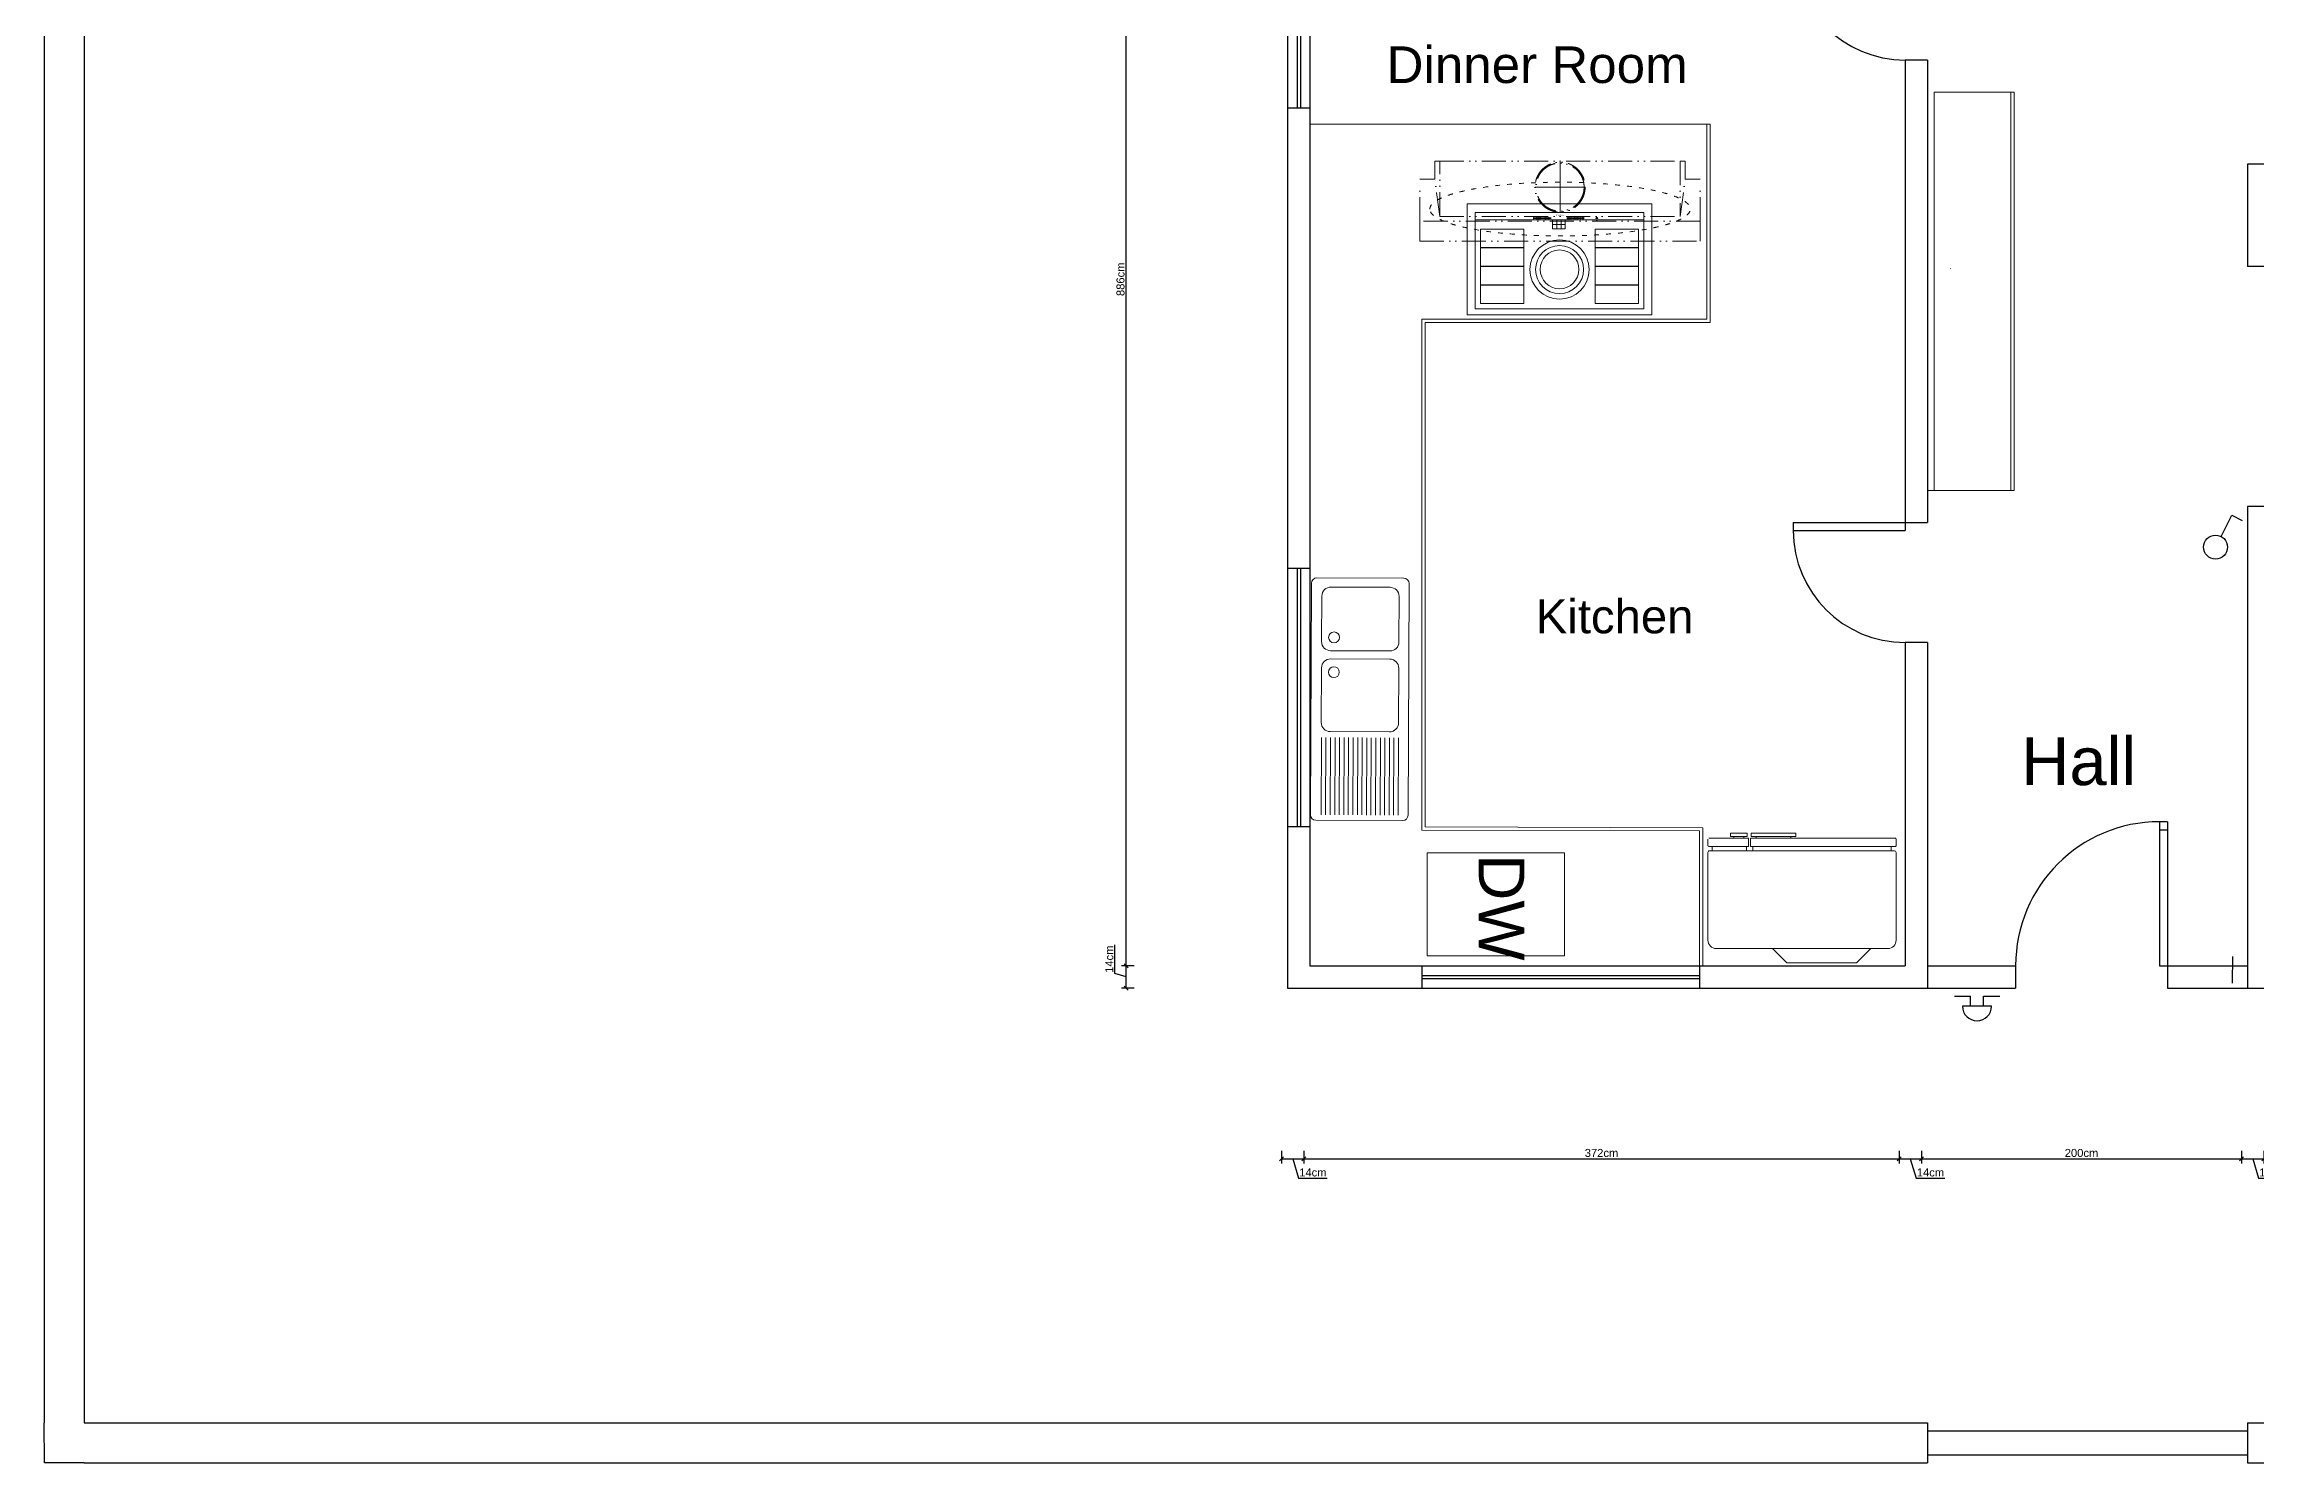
# Model space of a CAD drawing. Header units: millimetres. Extents: x -178823 to 175654, y -172236 to 8261111.
# Drawn here: x -5349 to 8473, y 1543 to 10408 of the extents above; entities that cross this region are included whole.
import ezdxf

# ---------------------------------------------------------------- set-up
doc = ezdxf.new("R2010")
doc.units = ezdxf.units.MM
doc.linetypes.add('ACAD_ISO03W100', pattern=[30, 12, -18])
doc.linetypes.add('ACAD_ISO12W100', pattern=[21, 12, -3, 0, -3, 0, -3])
for name, color, linetype in [('Cotas', 162, 'Continuous'), ('HouseName', 9, 'Continuous'), ('Muro', 7, 'Continuous'), ('PAREDE', 6, 'Continuous'), ('Planta', 7, 'Continuous'), ('SubTitles', 50, 'Continuous')]:
    doc.layers.add(name, color=color, linetype=linetype)
doc.layers.add('Moveis', color=255, linetype='Continuous', lineweight=13)
doc.styles.add('ARIAL', font='arial.ttf', dxfattribs={"height": 2.5})
doc.styles.get("Standard").update_dxf_attribs({"font": 'arial.ttf'})
doc.dimstyles.new('ISO-25', dxfattribs={"dimtxt": 50, "dimasz": 25, "dimexe": 30, "dimexo": 0.625, "dimgap": 10, "dimtad": 1, "dimlfac": 0.1, "dimtxsty": 'Standard', "dimblk": 'OBLIQUE', "dimcen": 25, "dimadec": 0, "dimazin": 0, "dimtfac": 1, "dimtmove": 1, "dimatfit": 3, "dimldrblk": 'NONE', "dimfxl": 50, "dimfxlon": 1, "dimarcsym": 0})

# ---------------------------------------------------------------- blocks, each defined once
blk = doc.blocks.new('A$C56C01848')
for p, q in [((45, 624), (973, 624)), ((136, 624), (214, 702)), ((214, 702), (591, 702)), ((669, 624), (591, 702)), ((0, 104), (0, 579)), ((1018, 579), (1018, 104)), ((0, 32), (0, 68)), ((4, 72), (788, 72)), ((788, 27), (4, 27)), ((1009, 95), (9, 95)), ((27, 95), (27, 72)), ((542, 18), (785, 18)), ((542, 0), (542, 18)), ((785, 0), (542, 0)), ((569, 27), (569, 18)), ((758, 18), (758, 27)), ((776, 95), (776, 72)), ((785, 18), (785, 0)), ((788, 72), (788, 27)), ((799, 72), (1013, 72)), ((799, 72), (799, 27)), ((1013, 27), (799, 27)), ((806, 0), (806, 18)), ((806, 18), (896, 18)), ((896, 0), (806, 0)), ((810, 95), (810, 72)), ((824, 27), (824, 18)), ((878, 18), (878, 27)), ((896, 18), (896, 0)), ((995, 95), (995, 72)), ((1018, 68), (1018, 32))]:
    blk.add_line(p, q)
for centre, radius, start, end in [((45, 579), 45, 90, 180), ((973, 579), 45, 0, 90), ((9, 104), 9, 180, 270), ((4, 68), 4.5, 90, 180), ((4, 32), 4.5, 180, 270), ((1009, 104), 9, 270, 0), ((1013, 68), 4.5, 0, 90)]:
    blk.add_arc(centre, radius, start, end)
blk = doc.blocks.new('Siemens EX975LVC1E_dwgmodels.com')
at = {"color": 0}
for p, q in [((-428, -28), (-193, -28)), ((-428, -127), (-428, -28)), ((-193, -127), (-193, -28)), ((428, -28), (193, -28)), ((193, -127), (193, -28)), ((428, -127), (428, -28)), ((-428, -127), (-193, -127)), ((-428, -129), (-193, -129)), ((-428, -228), (-428, -129)), ((-428, -228), (-193, -228)), ((-428, -230), (-193, -230)), ((-428, -329), (-428, -230)), ((-193, -228), (-193, -129)), ((-193, -329), (-193, -230)), ((428, -127), (193, -127)), ((428, -129), (193, -129)), ((193, -228), (193, -129)), ((428, -228), (193, -228)), ((428, -230), (193, -230)), ((193, -329), (193, -230)), ((428, -228), (428, -129)), ((428, -329), (428, -230)), ((-193, -329), (-428, -329)), ((-193, -331), (-428, -331)), ((-428, -430), (-428, -331)), ((-193, -430), (-193, -331)), ((193, -329), (428, -329)), ((193, -331), (428, -331)), ((193, -430), (193, -331)), ((428, -430), (428, -331)), ((-193, -430), (-428, -430)), ((-31, -432), (38, -432)), ((-31, -482), (-31, -432)), ((-31, -455), (38, -455)), ((-8, -482), (-8, -432)), ((15, -482), (15, -432)), ((38, -482), (38, -432)), ((193, -430), (428, -430)), ((-456, -482), (456, -482))]:
    blk.add_line(p, q, dxfattribs=at)
blk.add_lwpolyline([(-456, 0), (456, 0), (456, -520), (-456, -520), (-456, 0)], dxfattribs=at)
for points in [[(-202, -493), (-203, -493), (-203, -488), (-202, -488)], [(-130, -494), (-131, -494), (-131, -487), (-130, -487)], [(-125, -494), (-126, -494), (-126, -487), (-125, -487)], [(-120, -494), (-121, -494), (-121, -487), (-120, -487)], [(-114, -494), (-115, -494), (-115, -487), (-114, -487)], [(-109, -494), (-110, -494), (-110, -487), (-109, -487)], [(-104, -494), (-105, -494), (-105, -487), (-104, -487)], [(-99, -494), (-100, -494), (-100, -487), (-99, -487)], [(-94, -494), (-95, -494), (-95, -487), (-94, -487)], [(-88, -494), (-89, -494), (-89, -487), (-88, -487)], [(-83, -494), (-84, -494), (-84, -487), (-83, -487)], [(-78, -494), (-79, -494), (-79, -487), (-78, -487)], [(-73, -494), (-74, -494), (-74, -487), (-73, -487)], [(-68, -494), (-69, -494), (-69, -487), (-68, -487)], [(-62, -494), (-63, -494), (-63, -487), (-62, -487)], [(-57, -494), (-58, -494), (-58, -487), (-57, -487)], [(-52, -494), (-53, -494), (-53, -487), (-52, -487)], [(-47, -494), (-48, -494), (-48, -487), (-47, -487)], [(-42, -494), (-43, -494), (-43, -487), (-42, -487)], [(47, -494), (48, -494), (48, -487), (47, -487)], [(52, -494), (53, -494), (53, -487), (52, -487)], [(57, -494), (58, -494), (58, -487), (57, -487)], [(62, -494), (63, -494), (63, -487), (62, -487)], [(68, -494), (69, -494), (69, -487), (68, -487)], [(73, -494), (74, -494), (74, -487), (73, -487)], [(78, -494), (79, -494), (79, -487), (78, -487)], [(83, -494), (84, -494), (84, -487), (83, -487)], [(88, -494), (89, -494), (89, -487), (88, -487)], [(94, -494), (95, -494), (95, -487), (94, -487)], [(99, -494), (100, -494), (100, -487), (99, -487)], [(104, -494), (105, -494), (105, -487), (104, -487)], [(109, -494), (110, -494), (110, -487), (109, -487)], [(114, -494), (115, -494), (115, -487), (114, -487)], [(120, -494), (121, -494), (121, -487), (120, -487)], [(125, -494), (126, -494), (126, -487), (125, -487)], [(130, -494), (131, -494), (131, -487), (130, -487)], [(135, -494), (136, -494), (136, -487), (135, -487)], [(140, -494), (141, -494), (141, -487), (140, -487)]]:
    blk.add_lwpolyline(points, close=True, dxfattribs=at)
for centre, radius in [((0, -212), 160), ((0, -212), 130), ((0, -213), 105), ((-202, -479), 2), ((-202, -491), 5), ((-202, -491), 3.5)]:
    blk.add_circle(centre, radius, dxfattribs=at)
for s, height, p in [('0', 5, (-139, -492)), ('SIEMENS', 7, (-24, -510))]:
    blk.add_text(s, height=height, dxfattribs=at).set_placement(p)
blk = doc.blocks.new('cook top 1000x600_cad-block.com')
blk.add_lwpolyline([(0, 0), (1000, 0), (1000, -600), (0, -600), (0, 0)])
at = {"color": 253}
blk.add_blockref('Siemens EX975LVC1E_dwgmodels.com', (500, -33), dxfattribs=at)
blk = doc.blocks.new('dishwasher 450_top_cad-bloc.com')
blk.add_lwpolyline([(0, 0), (450, 0), (450, -600), (0, -600), (0, 0)])
at = {"color": 253, "insert": (5.1, -175), "char_height": 200, "attachment_point": 1}
blk.add_mtext_dynamic_manual_height_columns('DW', width=470.14, gutter_width=12.5, heights=[0], dxfattribs=at)
blk = doc.blocks.new('hood Elica 700_top_cad-block.com')
at = {"color": 0, "linetype": 'ACAD_ISO12W100', "ltscale": 5}
for points in [[(-300, -138), (-312.6, -45), (-312.6, 0), (-300, 0)], [(-300, 0), (300, 0), (300, -138)], [(-300, -138), (-300, 0)], [(300, -138), (312.6, -45), (312.6, 0), (300, 0)], [(-350, -150), (-350, -45), (-312.6, -45)], [(350, -150), (350, -45), (312.6, -45)], [(350, -150), (-350, -150)], [(-350, -150), (-350, -150), (-350, -200), (350, -200), (350, -150), (350, -150)], [(-300, -138), (300, -138)]]:
    blk.add_lwpolyline(points, dxfattribs=at)
at = {"color": 40}
for points in [[(0, -127.5), (0, -2.5)], [(-62.5, -65), (62.5, -65)]]:
    blk.add_lwpolyline(points, dxfattribs=at)
at = {"color": 0, "linetype": 'ACAD_ISO12W100', "ltscale": 5}
for radius in [62.5, 60]:
    blk.add_circle((0, -65), radius, dxfattribs=at)
at = {"color": 30, "linetype": 'ACAD_ISO03W100'}
blk.add_ellipse((0, -119.8), major_axis=(-325, 0), ratio=0.206288, dxfattribs=at)
blk = doc.blocks.new('_Oblique')
at = {"color": 0, "linetype": 'ByBlock', "lineweight": -2}
blk.add_line((-0.5, -0.5), (0.5, 0.5), dxfattribs=at)
blk = doc.blocks.new('*D45')
at = {"layer": 'Cotas', "color": 0, "lineweight": -2, "transparency": 16777216}
for p, q in [((1343, 4600), (1343, 4779)), ((1414, 4579), (1343, 4600)), ((1464, 4649), (1384, 4649)), ((1414, 4509), (1414, 4649)), ((1464, 4509), (1384, 4509))]:
    blk.add_line(p, q, dxfattribs=at)
at = {"layer": 'Cotas', "color": 0, "lineweight": -2, "transparency": 16777216, "xscale": 25, "yscale": 25, "zscale": 25}
for p, rotation in [((1414, 4649), 90), ((1414, 4509), 270)]:
    blk.add_blockref('_Oblique', p, dxfattribs=dict(at, rotation=rotation))
at = {"layer": 'Cotas', "color": 0, "transparency": 16777216, "insert": (1308, 4690), "char_height": 50, "attachment_point": 5, "rotation": 90}
blk.add_mtext('14cm', dxfattribs=at)
blk = doc.blocks.new('_None')
blk = doc.blocks.new('*D46')
at = {"layer": 'Cotas', "color": 0, "lineweight": -2, "transparency": 16777216}
for p, q in [((1464, 13369), (1384, 13369)), ((1414, 4509), (1414, 13369)), ((1464, 4509), (1384, 4509))]:
    blk.add_line(p, q, dxfattribs=at)
at = {"layer": 'Cotas', "color": 0, "lineweight": -2, "transparency": 16777216, "xscale": 25, "yscale": 25, "zscale": 25}
for p, rotation in [((1414, 13369), 90), ((1414, 4509), 270)]:
    blk.add_blockref('_Oblique', p, dxfattribs=dict(at, rotation=rotation))
at = {"layer": 'Cotas', "color": 0, "transparency": 16777216, "insert": (1378, 8939), "char_height": 50, "attachment_point": 5, "rotation": 90}
blk.add_mtext('886cm', dxfattribs=at)
blk = doc.blocks.new('*D50')
at = {"layer": 'Cotas', "color": 0, "lineweight": -2, "transparency": 16777216}
for p, q in [((2384, 3493), (2384, 3413)), ((2524, 3493), (2524, 3413)), ((2384, 3443), (2524, 3443)), ((2454, 3443), (2490, 3322)), ((2490, 3322), (2669, 3322))]:
    blk.add_line(p, q, dxfattribs=at)
at = {"layer": 'Cotas', "color": 0, "lineweight": -2, "transparency": 16777216, "xscale": 25, "yscale": 25, "zscale": 25, "rotation": 180}
blk.add_blockref('_Oblique', (2384, 3443), dxfattribs=at)
at = {"layer": 'Cotas', "color": 0, "lineweight": -2, "transparency": 16777216, "xscale": 25, "yscale": 25, "zscale": 25}
blk.add_blockref('_Oblique', (2524, 3443), dxfattribs=at)
at = {"layer": 'Cotas', "color": 0, "transparency": 16777216, "insert": (2580, 3357), "char_height": 50, "attachment_point": 5}
blk.add_mtext('14cm', dxfattribs=at)
blk = doc.blocks.new('*D51')
at = {"layer": 'Cotas', "color": 0, "lineweight": -2, "transparency": 16777216}
for p, q in [((2524, 3493), (2524, 3413)), ((6244, 3493), (6244, 3413)), ((2524, 3443), (6244, 3443))]:
    blk.add_line(p, q, dxfattribs=at)
at = {"layer": 'Cotas', "color": 0, "lineweight": -2, "transparency": 16777216, "xscale": 25, "yscale": 25, "zscale": 25, "rotation": 180}
blk.add_blockref('_Oblique', (2524, 3443), dxfattribs=at)
at = {"layer": 'Cotas', "color": 0, "lineweight": -2, "transparency": 16777216, "xscale": 25, "yscale": 25, "zscale": 25}
blk.add_blockref('_Oblique', (6244, 3443), dxfattribs=at)
at = {"layer": 'Cotas', "color": 0, "transparency": 16777216, "insert": (4384, 3479), "char_height": 50, "attachment_point": 5}
blk.add_mtext('372cm', dxfattribs=at)
blk = doc.blocks.new('*D52')
at = {"layer": 'Cotas', "color": 0, "lineweight": -2, "transparency": 16777216}
for p, q in [((6244, 3493), (6244, 3413)), ((6384, 3493), (6384, 3413)), ((6244, 3443), (6384, 3443)), ((6314, 3443), (6350, 3322)), ((6350, 3322), (6529, 3322))]:
    blk.add_line(p, q, dxfattribs=at)
at = {"layer": 'Cotas', "color": 0, "lineweight": -2, "transparency": 16777216, "xscale": 25, "yscale": 25, "zscale": 25, "rotation": 180}
blk.add_blockref('_Oblique', (6244, 3443), dxfattribs=at)
at = {"layer": 'Cotas', "color": 0, "lineweight": -2, "transparency": 16777216, "xscale": 25, "yscale": 25, "zscale": 25}
blk.add_blockref('_Oblique', (6384, 3443), dxfattribs=at)
at = {"layer": 'Cotas', "color": 0, "transparency": 16777216, "insert": (6440, 3357), "char_height": 50, "attachment_point": 5}
blk.add_mtext('14cm', dxfattribs=at)
blk = doc.blocks.new('*D53')
at = {"layer": 'Cotas', "color": 0, "lineweight": -2, "transparency": 16777216}
for p, q in [((6384, 3493), (6384, 3413)), ((8384, 3493), (8384, 3413)), ((6384, 3443), (8384, 3443))]:
    blk.add_line(p, q, dxfattribs=at)
at = {"layer": 'Cotas', "color": 0, "lineweight": -2, "transparency": 16777216, "xscale": 25, "yscale": 25, "zscale": 25, "rotation": 180}
blk.add_blockref('_Oblique', (6384, 3443), dxfattribs=at)
at = {"layer": 'Cotas', "color": 0, "lineweight": -2, "transparency": 16777216, "xscale": 25, "yscale": 25, "zscale": 25}
blk.add_blockref('_Oblique', (8384, 3443), dxfattribs=at)
at = {"layer": 'Cotas', "color": 0, "transparency": 16777216, "insert": (7384, 3479), "char_height": 50, "attachment_point": 5}
blk.add_mtext('200cm', dxfattribs=at)
blk = doc.blocks.new('*D54')
at = {"layer": 'Cotas', "color": 0, "lineweight": -2, "transparency": 16777216}
for p, q in [((8384, 3493), (8384, 3413)), ((8524, 3493), (8524, 3413)), ((8384, 3443), (8524, 3443)), ((8454, 3443), (8490, 3322)), ((8490, 3322), (8669, 3322))]:
    blk.add_line(p, q, dxfattribs=at)
at = {"layer": 'Cotas', "color": 0, "lineweight": -2, "transparency": 16777216, "xscale": 25, "yscale": 25, "zscale": 25, "rotation": 180}
blk.add_blockref('_Oblique', (8384, 3443), dxfattribs=at)
at = {"layer": 'Cotas', "color": 0, "lineweight": -2, "transparency": 16777216, "xscale": 25, "yscale": 25, "zscale": 25}
blk.add_blockref('_Oblique', (8524, 3443), dxfattribs=at)
at = {"layer": 'Cotas', "color": 0, "transparency": 16777216, "insert": (8580, 3357), "char_height": 50, "attachment_point": 5}
blk.add_mtext('14cm', dxfattribs=at)
blk = doc.blocks.new('Interruptor')
at = {"layer": 'SubTitles'}
blk.add_lwpolyline([(0, 0), (67, 133), (133, 100)], dxfattribs=at)
blk.add_circle((-34, -67), 75, dxfattribs=at)

msp = doc.modelspace()

# ---------------------------------------------------------------- linework, layer by layer
at = {"layer": 'HouseName', "color": 4}
msp.add_line((8327.696, 4540.409), (8329.937, 4707.044), dxfattribs=at)
at = {"layer": 'Moveis'}
for p, q in [((6962.086, 10109.136), (6462.086, 10109.136)), ((6462.086, 10109.136), (6462.086, 7619.136)), ((6942.086, 10109.136), (6942.086, 7619.136)), ((6962.086, 10109.136), (6962.086, 7619.136)), ((5062.815, 9909.136), (2562.086, 9909.136)), ((5042.815, 9909.136), (5042.815, 8689.136)), ((5062.815, 9909.136), (5062.815, 8669.136)), ((6562.136, 9005.838), (6564.946, 9005.838)), ((5042.815, 8689.136), (3262.086, 8689.136)), ((5062.815, 8669.136), (3282.086, 8669.136)), ((6422.086, 7619.136), (6962.086, 7619.136)), ((2604.975, 7073.553), (3147.637, 7071.105)), ((2570.908, 7039.759), (2564.38, 5592.639)), ((2635.984, 6959.478), (2634.698, 6674.445)), ((2692.774, 7015.757), (3063.041, 7014.087)), ((3119.321, 6957.297), (3118.035, 6672.265)), ((3181.398, 7037.005), (3174.87, 5589.885)), ((2633.96, 6510.72), (2632.419, 6169.185)), ((2690.749, 6567), (3061.016, 6565.329)), ((3061.245, 6615.985), (2690.978, 6617.655)), ((3117.296, 6508.539), (3115.755, 6167.005)), ((3058.965, 6110.725), (2688.699, 6112.396)), ((2633.724, 6075.623), (2631.544, 5592.336)), ((2662.058, 6075.495), (2659.878, 5592.208)), ((2690.359, 6075.367), (2688.178, 5592.081)), ((2718.726, 6075.239), (2716.545, 5591.953)), ((2747.026, 6075.112), (2744.846, 5591.825)), ((2775.36, 6074.984), (2773.18, 5591.697)), ((2803.694, 6074.856), (2801.514, 5591.569)), ((2832.028, 6074.728), (2829.848, 5591.442)), ((2860.362, 6074.6), (2858.182, 5591.314)), ((2888.696, 6074.473), (2886.515, 5591.186)), ((2917.029, 6074.345), (2914.849, 5591.058)), ((2945.33, 6074.217), (2943.15, 5590.93)), ((2973.664, 6074.089), (2971.484, 5590.803)), ((3001.998, 6073.961), (2999.818, 5590.675)), ((3030.332, 6073.834), (3028.152, 5590.547)), ((3058.666, 6073.706), (3056.485, 5590.419)), ((3086.999, 6073.578), (3084.819, 5590.291)), ((3115.333, 6073.45), (3113.153, 5590.163)), ((3140.802, 5556.124), (2598.141, 5558.572)), ((3262.086, 5496.94), (4996.579, 5491.274)), ((3282.177, 5516.829), (5016.579, 5511.273)), ((4996.579, 5491.274), (4996.579, 4649.136)), ((5016.579, 5511.273), (5016.579, 4649.136))]:
    msp.add_line(p, q, dxfattribs=at)
for points in [[(3262.086, 8689.136), (3262.086, 5496.94)], [(3282.086, 8669.136), (3282.177, 5516.829)]]:
    msp.add_lwpolyline(points, dxfattribs=at)
for centre, radius in [((2712.281, 6700.91), 34.006), ((2711.3, 6483.598), 33.998)]:
    msp.add_circle(centre, radius, dxfattribs=at)
for points in [[(2604.975, 7073.553), (2586.241, 7073.638), (2570.992, 7058.493), (2570.908, 7039.759)], [(3181.398, 7037.005), (3181.483, 7055.739), (3166.371, 7071.021), (3147.637, 7071.105)], [(2692.774, 7015.758), (2661.55, 7015.898), (2636.125, 6990.701), (2635.984, 6959.478)], [(3119.321, 6957.297), (3119.461, 6988.521), (3094.264, 7013.946), (3063.041, 7014.087)], [(2634.698, 6674.445), (2634.557, 6643.221), (2659.754, 6617.796), (2690.978, 6617.655)], [(3061.245, 6615.985), (3092.468, 6615.844), (3117.894, 6641.041), (3118.035, 6672.265)], [(2690.749, 6567), (2659.526, 6567.14), (2634.1, 6541.944), (2633.96, 6510.72)], [(3117.296, 6508.539), (3117.437, 6539.763), (3092.24, 6565.188), (3061.016, 6565.329)], [(2632.419, 6169.185), (2632.278, 6137.962), (2657.475, 6112.536), (2688.699, 6112.396)], [(3058.965, 6110.725), (3090.189, 6110.584), (3115.614, 6135.781), (3115.755, 6167.005)], [(2564.38, 5592.639), (2564.295, 5573.905), (2579.407, 5558.656), (2598.141, 5558.572)], [(3140.803, 5556.124), (3159.537, 5556.039), (3174.785, 5571.151), (3174.87, 5589.885)]]:
    msp.add_open_spline(points, degree=3, dxfattribs=at)
at = {"layer": 'Muro'}
for p, q in [((-5348.652, 17958.093), (-5348.652, 1793.132)), ((-5098.652, 17958.093), (-5098.652, 1793.132)), ((-5347.55, 1543.132), (-5348.652, 1793.132)), ((-5098.652, 1793.132), (6422.086, 1793.132)), ((6422.086, 1743.132), (8422.086, 1743.132)), ((8422.086, 1793.132), (13842.13, 1793.132)), ((-5098.652, 1543.132), (-5347.55, 1543.132)), ((-5098.652, 1543.132), (6422.086, 1543.132)), ((6422.086, 1593.132), (8422.086, 1593.132)), ((8422.086, 1543.132), (13842.13, 1543.132))]:
    msp.add_line(p, q, dxfattribs=at)
at = {"layer": 'Planta'}
for p, q in [((2422.086, 17509.136), (2422.086, 4509.136)), ((2562.086, 17369.136), (2562.086, 9509.136)), ((2502.086, 12769.136), (2502.086, 10009.136)), ((2482.086, 11389.136), (2482.086, 10009.136)), ((2482.086, 11389.136), (2482.086, 10009.136)), ((6422.086, 10309.136), (6282.086, 10309.136)), ((6282.086, 10309.136), (6282.086, 7369.136)), ((6422.086, 10309.136), (6422.086, 7419.136)), ((2562.086, 10009.136), (2422.086, 10009.136)), ((8422.086, 9659.136), (8422.086, 9509.136)), ((8422.086, 9659.136), (8422.086, 9019.136)), ((9262.086, 9659.136), (8422.086, 9659.136)), ((2562.086, 9509.136), (2562.086, 4649.136)), ((9262.086, 9019.136), (8422.086, 9019.136)), ((9260.298, 7519.136), (8422.086, 7519.136)), ((8422.086, 7519.136), (8422.086, 4649.136)), ((5582.086, 7419.136), (6422.086, 7419.136)), ((5582.086, 7419.136), (5582.086, 7369.136)), ((5582.086, 7369.136), (6282.086, 7369.136)), ((2422.086, 7134.335), (2562.086, 7134.335)), ((2482.086, 7134.335), (2482.086, 5519.392)), ((2502.086, 7134.335), (2502.086, 5519.328)), ((6422.086, 6669.136), (6282.086, 6669.136)), ((6282.086, 6669.136), (6282.086, 4649.136)), ((6422.086, 6669.136), (6422.086, 4649.136)), ((7872.086, 5549.136), (7872.086, 4649.136)), ((7922.086, 5549.136), (7872.086, 5549.136)), ((7922.086, 5549.136), (7922.086, 4509.136)), ((2422.086, 5519.584), (2562.086, 5519.135)), ((7872.086, 5499.136), (7922.086, 5499.136)), ((2562.086, 4649.136), (6282.086, 4649.136)), ((3262.086, 4589.136), (4996.579, 4589.136)), ((3262.086, 4569.136), (4996.579, 4569.136)), ((4996.579, 4649.136), (4996.579, 4509.136)), ((6422.086, 4649.136), (6972.086, 4649.136)), ((6422.086, 4649.136), (6422.086, 4509.136)), ((6972.086, 4649.136), (6972.086, 4509.136)), ((7872.086, 4649.136), (8422.086, 4649.136)), ((8422.086, 4649.136), (8422.086, 4509.136)), ((2422.086, 4509.136), (6972.086, 4509.136)), ((7922.086, 4509.136), (13562.306, 4509.136)), ((6422.086, 1793.132), (6422.086, 1543.132)), ((8422.086, 1793.132), (8422.086, 1543.132))]:
    msp.add_line(p, q, dxfattribs=at)
msp.add_lwpolyline([(3262.086, 4649.136), (3262.086, 4509.136)], dxfattribs=at)
for centre, radius, start, end in [((6282.086, 11009.136), 700, 180, 270), ((6282.086, 7369.136), 700, 180, 270), ((7872.086, 4649.136), 900, 90, 180)]:
    msp.add_arc(centre, radius, start, end, dxfattribs=at)
at = {"layer": 'SubTitles'}
for p, q in [((6589.188, 4459.258), (6689.565, 4459.258)), ((6689.565, 4395.776), (6689.565, 4459.258)), ((6772.414, 4395.776), (6772.414, 4459.258)), ((6772.414, 4459.258), (6872.792, 4459.258)), ((6821.775, 4395.776), (6640.205, 4395.776))]:
    msp.add_line(p, q, dxfattribs=at)
msp.add_arc((6730.99, 4395.776), 90.785, 180, 0, dxfattribs=at)

# ---------------------------------------------------------------- block references
at = {"layer": 'Moveis', "xscale": 2.504314543349378, "yscale": 2.504314543349378, "zscale": 2.504314543349378}
msp.add_blockref('hood Elica 700_top_cad-block.com', (4124.964, 9677.592), dxfattribs=at)
at = {"layer": 'Moveis'}
for name, p, xscale, yscale, zscale, rotation in [('cook top 1000x600_cad-block.com', (4698.949, 8716.845), 1.15436616138311, 1.15436616138311, 1.15436616138311, 180), ('A$C56C01848', (6225.309, 5477.674), 1.155333124144625, 1.155333124144625, 1.155333124144625, 179.9999999999999), ('dishwasher 450_top_cad-bloc.com', (4152.757, 5353.636), 1.429203674630354, 1.429203674630354, 1.429203674630354, 270)]:
    msp.add_blockref(name, p, dxfattribs=dict(at, xscale=xscale, yscale=yscale, zscale=zscale, rotation=rotation))
msp.add_blockref('Interruptor', (8255.77, 7332.168), dxfattribs=at)

# ---------------------------------------------------------------- texts
at = {"layer": 'HouseName'}
for s, height, p in [('Dinner Room', 228.69728, (3040.552, 10165.364)), ('Kitchen', 211.582, (3973.035, 6726.557)), ('Hall', 298.9372, (7006.85, 5777.608))]:
    msp.add_text(s, height=height, dxfattribs=at).set_placement(p)
at = {"layer": 'PAREDE', "style": 'ARIAL'}
for s, height, p in [('CHURRASQUEIRA FRONTAL', 0.10684, (-2013.017, 9921.291)), ('CHURRASQUEIRA PLANTA BAIXA', 0.10684, (-2013.017, 9920.073)), ('ESCALA 1/50', 0.05949, (-2012.998, 9921.145)), ('ESCALA 1/50', 0.05949, (-2012.998, 9919.926)), ('CHURRASQUEIRA LATERAL', 0.10684, (-2009.631, 9921.284)), ('ESCALA 1/50', 0.05949, (-2009.607, 9921.145))]:
    msp.add_text(s, height=height, dxfattribs=at).set_placement(p)

# ---------------------------------------------------------------- dimensions: what is measured, and where the dimension line sits
at = {"layer": 'Cotas'}
for base, p2, picture, middle in [((1413.997, 13369.136), (2051.645, 13369.136), '*D46', (1378.468, 8939.136)), ((1413.997, 4649.136), (1911.645, 4649.136), '*D45', (1307.973, 4610.289))]:
    dim = msp.add_linear_dim(base=base, p1=(1911.645, 4509.136), p2=p2, angle=90, dimstyle='ISO-25', override={"dimpost": 'cm'}, dxfattribs=at)
    dim.commit()
    dim.dimension.update_dxf_attribs({"geometry": picture, "text_midpoint": middle})
for base, p1, p2, picture, middle in [((6243.929, 3443.389), (2523.929, 4051.581), (6243.929, 4191.581), '*D51', (4383.929, 3478.935)), ((6383.929, 3443.389), (6243.929, 4191.581), (6383.929, 4191.581), '*D52', (6360.39, 3357.366)), ((8383.929, 3443.389), (6383.929, 4191.581), (8383.929, 4191.581), '*D53', (7383.929, 3478.918)), ((8523.929, 3443.389), (8383.929, 4191.581), (8523.929, 4191.581), '*D54', (8500.39, 3357.366)), ((2523.929, 3443.389), (2383.929, 4051.581), (2523.929, 4051.581), '*D50', (2500.39, 3357.366))]:
    dim = msp.add_linear_dim(base=base, p1=p1, p2=p2, dimstyle='ISO-25', override={"dimpost": 'cm'}, dxfattribs=at)
    dim.commit()
    dim.dimension.update_dxf_attribs({"geometry": picture, "text_midpoint": middle})

doc.saveas('drawing.dxf')
